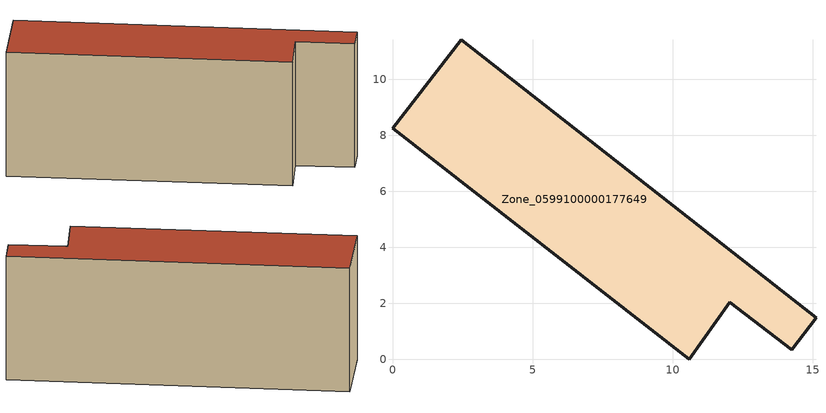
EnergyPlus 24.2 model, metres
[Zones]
Zone_0599100000177649
 floor ground (C_G): 0,8.24 2.46,11.41 15.12,1.49 14.24,0.34 12.04,2.03 10.59,0 z3.39
 wall outside (C_F): 2.46,11.41 0,8.24 10.59,0 12.04,2.03 14.24,0.34 15.12,1.49 2.46,11.41 z3.39:9.63
 roof outside (C_R): 15.12,1.49 2.46,11.41 0,8.24 10.59,0 12.04,2.03 14.24,0.34 z9.63
[BUILDING]
Pand.0599100000177649: North Axis=0; Terrain=City; Loads Convergence Tolerance Value=0.04; Temperature Convergence Tolerance Value=0.4; Solar Distribution=FullExterior; Maximum Number of Warmup Days=25; Minimum Number of Warmup Days=1
[Site:Location]
Rotterdam.The.Hague.AP_ZH_NLD Design_Conditions: Latitude=51.96; Longitude=4.45; Time Zone=1; Elevation=-4.5
[SITE:GROUNDTEMPERATURE:BUILDINGSURFACE]
18, 18, 18, 18, 18, 18, 18, 18, 18, 18, 18, 18
[MATERIAL] Thermal Absorptance=0.9; Solar Absorptance=0.7; Visible Absorptance=0.7
Name | Roughness | Thickness | Conductivity | Density | Specific Heat
G.TC.1946 | MediumSmooth | 0.15 | 1 | 540 | 1210
F.TC.1946 | Rough | 0.3 | 0.857143 | 1920 | 840
R.TC.1946 | MediumRough | 0.2 | 0.909091 | 1500 | 1000
[CONSTRUCTION]
C_G: G.TC.1946
C_F: F.TC.1946
C_R: R.TC.1946
[ZONE]
Zone_0599100000177649: Type=1; Multiplier=1; Ceiling Height=Autocalculate; Volume=Autocalculate; Floor Area=autocalculate; Part of Total Floor Area=Yes
[ZONEINFILTRATION:DESIGNFLOWRATE]
Infil_Zone_0599100000177649: Zone or ZoneList or Space or SpaceList=Zone_0599100000177649; Schedule=AlwaysOn; Design Flow Rate Calculation Method=Flow/Area; Flow Rate per Floor Area=0.003; Constant Term Coefficient=1; Temperature Term Coefficient=0; Velocity Term Coefficient=0; Velocity Squared Term Coefficient=0
[HVACTEMPLATE:ZONE:IDEALLOADSAIRSYSTEM]
Zone_0599100000177649: Maximum Heating Supply Air Temperature=50; Minimum Cooling Supply Air Temperature=13; Maximum Heating Supply Air Humidity Ratio=0.0156; Minimum Cooling Supply Air Humidity Ratio=0.0077; Heating Limit=NoLimit; Cooling Limit=NoLimit; Dehumidification Control Type=ConstantSensibleHeatRatio; Cooling Sensible Heat Ratio=0.7; Dehumidification Setpoint=60; Humidification Control Type=None; Humidification Setpoint=30; Outdoor Air Method=None; Outdoor Air Flow Rate per Person=0.00944; Outdoor Air Flow Rate per Zone Floor Area=0; Outdoor Air Flow Rate per Zone=0; Demand Controlled Ventilation Type=None; Outdoor Air Economizer Type=NoEconomizer; Heat Recovery Type=None; Sensible Heat Recovery Effectiveness=0.7; Latent Heat Recovery Effectiveness=0.65
[ZONECONTROL:THERMOSTAT]
ThermostatControl_Zone_0599100000177649: Zone or ZoneList=Zone_0599100000177649; Control Type Schedule=DualSetpointControlType; Control 1=Thermostat_Zone_0599100000177649; Temperature Difference Between Cutout And Setpoint=0
[THERMOSTATSETPOINT:DUALSETPOINT]
Thermostat_Zone_0599100000177649: Heating Setpoint Temperature Schedule=HeatingSetpoint_Zone_0599100000177649; Cooling Setpoint Temperature Schedule=CoolingSetpoint_Zone_0599100000177649
[SCHEDULE:COMPACT]
HeatingSetpoint_Zone_0599100000177649: Through: 12/31, For: AllDays, Until: 24:00, 21
CoolingSetpoint_Zone_0599100000177649: Through: 12/31, For: AllDays, Until: 24:00, 24
DualSetpointControlType: Through: 12/31, For: AllDays, Until: 24:00, 4
AlwaysOn: Through: 12/31, For: AllDays, Until: 24:00, 1
